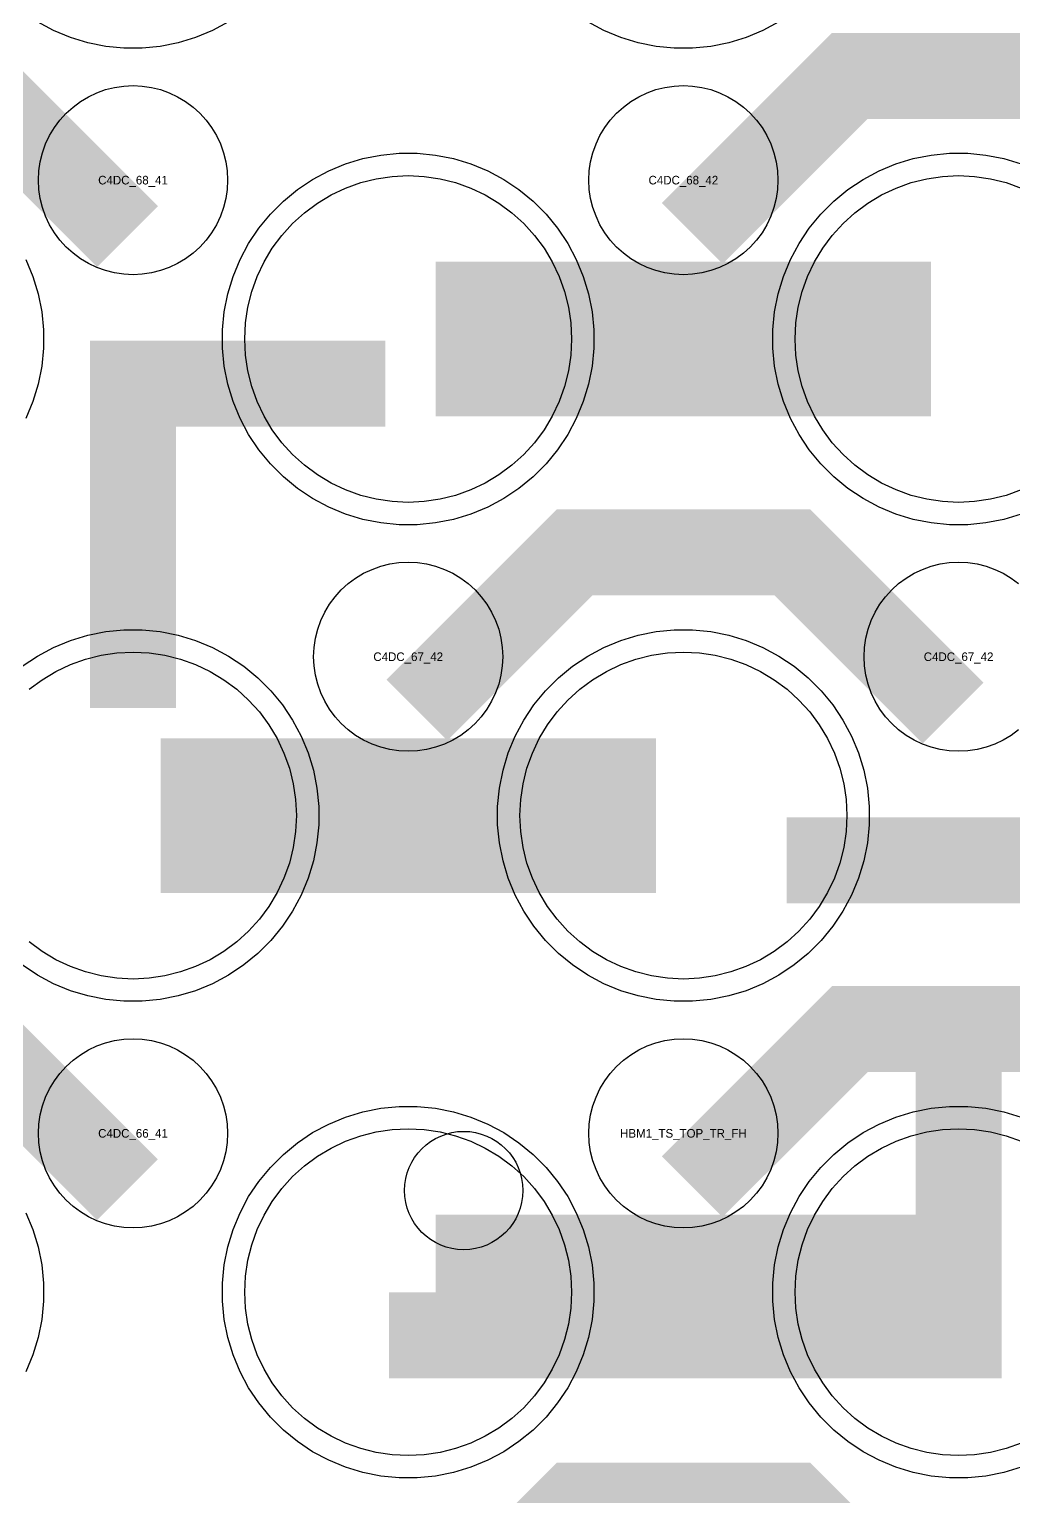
# Model space of a CAD drawing. Extents: x -11880 to 11880, y -14992 to 14992.
# Drawn here: x 1329.9 to 1616, y -5753.8 to -5327.2 of the extents above; entities that cross this region are included whole.
import ezdxf
from ezdxf.enums import TextEntityAlignment as Align

# ---------------------------------------------------------------- set-up
doc = ezdxf.new("R2010")
doc.units = 0
doc.header["$MEASUREMENT"] = 0
for name, color, linetype in [('GDS_775_DT_237', 138, 'CONTINUOUS'), ('RDL1_FS', 34, 'CONTINUOUS'), ('RDL_BS', 160, 'CONTINUOUS')]:
    doc.layers.add(name, color=color, linetype=linetype)

msp = doc.modelspace()

# ---------------------------------------------------------------- linework, layer by layer
at = {"layer": 'RDL1_FS', "color": 241, "true_color": 0xf7abae}
for points in [[(1440, -5464.719), (1435.343, -5464.49), (1430.732, -5463.806), (1426.209, -5462.674), (1421.819, -5461.102), (1417.605, -5459.11), (1413.605, -5456.712), (1409.86, -5453.934), (1406.406, -5450.804), (1403.276, -5447.35), (1400.498, -5443.605), (1398.1, -5439.605), (1396.108, -5435.391), (1394.536, -5431.001), (1393.404, -5426.478), (1392.72, -5421.867), (1392.491, -5417.21), (1392.72, -5412.553), (1393.404, -5407.942), (1394.536, -5403.419), (1396.108, -5399.029), (1398.1, -5394.815), (1400.498, -5390.815), (1403.276, -5387.07), (1406.406, -5383.616), (1409.86, -5380.486), (1413.605, -5377.708), (1417.605, -5375.31), (1421.819, -5373.318), (1426.209, -5371.746), (1430.732, -5370.614), (1435.343, -5369.93), (1440, -5369.701), (1444.657, -5369.93), (1449.268, -5370.614), (1453.791, -5371.746), (1458.181, -5373.318), (1462.395, -5375.31), (1466.395, -5377.708), (1470.14, -5380.486), (1473.594, -5383.616), (1476.724, -5387.07), (1479.502, -5390.815), (1481.9, -5394.815), (1483.892, -5399.029), (1485.464, -5403.419), (1486.596, -5407.942), (1487.28, -5412.553), (1487.509, -5417.21), (1487.28, -5421.867), (1486.596, -5426.478), (1485.464, -5431.001), (1483.892, -5435.391), (1481.9, -5439.605), (1479.502, -5443.605), (1476.724, -5447.35), (1473.594, -5450.804), (1470.14, -5453.934), (1466.395, -5456.712), (1462.395, -5459.11), (1458.181, -5461.102), (1453.791, -5462.674), (1449.268, -5463.806), (1444.657, -5464.49)], [(1520, -5603.279), (1515.343, -5603.05), (1510.732, -5602.366), (1506.209, -5601.234), (1501.819, -5599.662), (1497.605, -5597.67), (1493.605, -5595.272), (1489.86, -5592.494), (1486.406, -5589.364), (1483.276, -5585.91), (1480.498, -5582.165), (1478.1, -5578.165), (1476.108, -5573.951), (1474.536, -5569.561), (1473.404, -5565.038), (1472.72, -5560.427), (1472.491, -5555.77), (1472.72, -5551.113), (1473.404, -5546.502), (1474.536, -5541.979), (1476.108, -5537.589), (1478.1, -5533.375), (1480.498, -5529.375), (1483.276, -5525.63), (1486.406, -5522.176), (1489.86, -5519.046), (1493.605, -5516.268), (1497.605, -5513.87), (1501.819, -5511.878), (1506.209, -5510.306), (1510.732, -5509.174), (1515.343, -5508.49), (1520, -5508.261), (1524.657, -5508.49), (1529.268, -5509.174), (1533.791, -5510.306), (1538.181, -5511.878), (1542.395, -5513.87), (1546.395, -5516.268), (1550.14, -5519.046), (1553.594, -5522.176), (1556.724, -5525.63), (1559.502, -5529.375), (1561.9, -5533.375), (1563.892, -5537.589), (1565.464, -5541.979), (1566.596, -5546.502), (1567.28, -5551.113), (1567.509, -5555.77), (1567.28, -5560.427), (1566.596, -5565.038), (1565.464, -5569.561), (1563.892, -5573.951), (1561.9, -5578.165), (1559.502, -5582.165), (1556.724, -5585.91), (1553.594, -5589.364), (1550.14, -5592.494), (1546.395, -5595.272), (1542.395, -5597.67), (1538.181, -5599.662), (1533.791, -5601.234), (1529.268, -5602.366), (1524.657, -5603.05)]]:
    msp.add_lwpolyline(points, close=True, dxfattribs=at)
for points in [[(1618.181, -5461.102), (1613.791, -5462.674), (1609.268, -5463.806), (1604.657, -5464.49), (1600, -5464.719), (1595.343, -5464.49), (1590.732, -5463.806), (1586.209, -5462.674), (1581.819, -5461.102), (1577.605, -5459.11), (1573.605, -5456.712), (1569.86, -5453.934), (1566.406, -5450.804), (1563.276, -5447.35), (1560.498, -5443.605), (1558.1, -5439.605), (1556.108, -5435.391), (1554.536, -5431.001), (1553.404, -5426.478), (1552.72, -5421.867), (1552.491, -5417.21), (1552.72, -5412.553), (1553.404, -5407.942), (1554.536, -5403.419), (1556.108, -5399.029), (1558.1, -5394.815), (1560.498, -5390.815), (1563.276, -5387.07), (1566.406, -5383.616), (1569.86, -5380.486), (1573.605, -5377.708), (1577.605, -5375.31), (1581.819, -5373.318), (1586.209, -5371.746), (1590.732, -5370.614), (1595.343, -5369.93), (1600, -5369.701), (1604.657, -5369.93), (1609.268, -5370.614), (1613.791, -5371.746), (1618.181, -5373.318)], [(1329.86, -5519.046), (1333.605, -5516.268), (1337.605, -5513.87), (1341.819, -5511.878), (1346.209, -5510.306), (1350.732, -5509.174), (1355.343, -5508.49), (1360, -5508.261), (1364.657, -5508.49), (1369.268, -5509.174), (1373.791, -5510.306), (1378.181, -5511.878), (1382.395, -5513.87), (1386.395, -5516.268), (1390.14, -5519.046), (1393.594, -5522.176), (1396.724, -5525.63), (1399.502, -5529.375), (1401.9, -5533.375), (1403.892, -5537.589), (1405.464, -5541.979), (1406.596, -5546.502), (1407.28, -5551.113), (1407.509, -5555.77), (1407.28, -5560.427), (1406.596, -5565.038), (1405.464, -5569.561), (1403.892, -5573.951), (1401.9, -5578.165), (1399.502, -5582.165), (1396.724, -5585.91), (1393.594, -5589.364), (1390.14, -5592.494), (1386.395, -5595.272), (1382.395, -5597.67), (1378.181, -5599.662), (1373.791, -5601.234), (1369.268, -5602.366), (1364.657, -5603.05), (1360, -5603.279), (1355.343, -5603.05), (1350.732, -5602.366), (1346.209, -5601.234), (1341.819, -5599.662), (1337.605, -5597.67), (1333.605, -5595.272), (1329.86, -5592.494)]]:
    msp.add_lwpolyline(points, dxfattribs=at)
for points in [[(1448.002, -5417.21, 45, 45, 0), (1520.002, -5417.21, 45, 45, 0)], [(1520.002, -5417.21, 45, 45, 0), (1592.002, -5417.21, 45, 45, 0)], [(1368.002, -5555.77, 45, 45, 0), (1440.002, -5555.77, 45, 45, 0)], [(1440.002, -5555.77, 45, 45, 0), (1512.002, -5555.77, 45, 45, 0)]]:
    msp.add_lwpolyline(points, format="xyseb", dxfattribs=at)
at = {"layer": 'RDL1_FS'}
msp.add_lwpolyline([(1440, -5741.844), (1435.343, -5741.615), (1430.732, -5740.931), (1426.209, -5739.799), (1421.819, -5738.227), (1417.605, -5736.235), (1413.605, -5733.837), (1409.86, -5731.059), (1406.406, -5727.929), (1403.276, -5724.475), (1400.498, -5720.73), (1398.1, -5716.73), (1396.108, -5712.516), (1394.536, -5708.126), (1393.404, -5703.603), (1392.72, -5698.992), (1392.491, -5694.335), (1392.72, -5689.678), (1393.404, -5685.067), (1394.536, -5680.544), (1396.108, -5676.154), (1398.1, -5671.94), (1400.498, -5667.94), (1403.276, -5664.195), (1406.406, -5660.741), (1409.86, -5657.611), (1413.605, -5654.833), (1417.605, -5652.435), (1421.819, -5650.443), (1426.209, -5648.871), (1430.732, -5647.739), (1435.343, -5647.055), (1440, -5646.826), (1444.657, -5647.055), (1449.268, -5647.739), (1453.791, -5648.871), (1458.181, -5650.443), (1462.395, -5652.435), (1466.395, -5654.833), (1470.14, -5657.611), (1473.594, -5660.741), (1476.724, -5664.195), (1479.502, -5667.94), (1481.9, -5671.94), (1483.892, -5676.154), (1485.464, -5680.544), (1486.596, -5685.067), (1487.28, -5689.678), (1487.509, -5694.335), (1487.28, -5698.992), (1486.596, -5703.603), (1485.464, -5708.126), (1483.892, -5712.516), (1481.9, -5716.73), (1479.502, -5720.73), (1476.724, -5724.475), (1473.594, -5727.929), (1470.14, -5731.059), (1466.395, -5733.837), (1462.395, -5736.235), (1458.181, -5738.227), (1453.791, -5739.799), (1449.268, -5740.931), (1444.657, -5741.615)], close=True, dxfattribs=at)
msp.add_lwpolyline([(1618.181, -5738.227), (1613.791, -5739.799), (1609.268, -5740.931), (1604.657, -5741.615), (1600, -5741.844), (1595.343, -5741.615), (1590.732, -5740.931), (1586.209, -5739.799), (1581.819, -5738.227), (1577.605, -5736.235), (1573.605, -5733.837), (1569.86, -5731.059), (1566.406, -5727.929), (1563.276, -5724.475), (1560.498, -5720.73), (1558.1, -5716.73), (1556.108, -5712.516), (1554.536, -5708.126), (1553.404, -5703.603), (1552.72, -5698.992), (1552.491, -5694.335), (1552.72, -5689.678), (1553.404, -5685.067), (1554.536, -5680.544), (1556.108, -5676.154), (1558.1, -5671.94), (1560.498, -5667.94), (1563.276, -5664.195), (1566.406, -5660.741), (1569.86, -5657.611), (1573.605, -5654.833), (1577.605, -5652.435), (1581.819, -5650.443), (1586.209, -5648.871), (1590.732, -5647.739), (1595.343, -5647.055), (1600, -5646.826), (1604.657, -5647.055), (1609.268, -5647.739), (1613.791, -5648.871), (1618.181, -5650.443)], dxfattribs=at)
for points in [[(1448.002, -5694.335, 45, 45, 0), (1520.002, -5694.335, 45, 45, 0)], [(1520.002, -5694.335, 45, 45, 0), (1592.002, -5694.335, 45, 45, 0)]]:
    msp.add_lwpolyline(points, format="xyseb", dxfattribs=at)
msp.add_circle((1456.134, -5664.773), 17.2, dxfattribs=at)
at = {"layer": 'RDL_BS'}
for points in [[(1387.777, -5325.028), (1383.115, -5327.52), (1378.205, -5329.551), (1373.165, -5331.082), (1367.938, -5332.128), (1362.644, -5332.645), (1357.356, -5332.645), (1352.062, -5332.128), (1346.835, -5331.082), (1341.795, -5329.551), (1336.885, -5327.52), (1332.223, -5325.028)], [(1547.777, -5325.028), (1543.115, -5327.52), (1538.205, -5329.551), (1533.165, -5331.082), (1527.938, -5332.128), (1522.644, -5332.645), (1517.356, -5332.645), (1512.062, -5332.128), (1506.835, -5331.082), (1501.795, -5329.551), (1496.885, -5327.52), (1492.223, -5325.028)], [(1328.875, -5394.095), (1330.906, -5399.005), (1332.437, -5404.045), (1333.483, -5409.272), (1334, -5414.566), (1334, -5419.854), (1333.483, -5425.148), (1332.437, -5430.375), (1330.906, -5435.415), (1328.875, -5440.325)], [(1617.443, -5530.836), (1615.28, -5532.439), (1612.956, -5533.832), (1610.519, -5534.984), (1607.984, -5535.891), (1605.365, -5536.548), (1602.693, -5536.944), (1600, -5537.076), (1597.307, -5536.944), (1594.635, -5536.548), (1592.016, -5535.891), (1589.481, -5534.984), (1587.044, -5533.832), (1584.72, -5532.439), (1582.557, -5530.836), (1580.558, -5529.024), (1578.746, -5527.025), (1577.143, -5524.862), (1575.75, -5522.538), (1574.598, -5520.101), (1573.691, -5517.566), (1573.034, -5514.947), (1572.638, -5512.275), (1572.506, -5509.582), (1572.638, -5506.889), (1573.034, -5504.217), (1573.691, -5501.598), (1574.598, -5499.063), (1575.75, -5496.626), (1577.143, -5494.302), (1578.746, -5492.139), (1580.558, -5490.14), (1582.557, -5488.328), (1584.72, -5486.725), (1587.044, -5485.332), (1589.481, -5484.18), (1592.016, -5483.273), (1594.635, -5482.616), (1597.307, -5482.22), (1600, -5482.088), (1602.693, -5482.22), (1605.365, -5482.616), (1607.984, -5483.273), (1610.519, -5484.18), (1612.956, -5485.332), (1615.28, -5486.725), (1617.443, -5488.328)], [(1618.205, -5745.241), (1613.165, -5746.772), (1607.938, -5747.818), (1602.644, -5748.335), (1597.356, -5748.335), (1592.062, -5747.818), (1586.835, -5746.772), (1581.795, -5745.241), (1576.885, -5743.21), (1572.223, -5740.718), (1567.809, -5737.771), (1563.708, -5734.409), (1559.926, -5730.627), (1556.564, -5726.526), (1553.617, -5722.112), (1551.125, -5717.45), (1549.094, -5712.54), (1547.563, -5707.5), (1546.517, -5702.273), (1546, -5696.979), (1546, -5691.691), (1546.517, -5686.397), (1547.563, -5681.17), (1549.094, -5676.13), (1551.125, -5671.22), (1553.617, -5666.558), (1556.564, -5662.144), (1559.926, -5658.043), (1563.708, -5654.261), (1567.809, -5650.899), (1572.223, -5647.952), (1576.885, -5645.46), (1581.795, -5643.429), (1586.835, -5641.898), (1592.062, -5640.852), (1597.356, -5640.335), (1602.644, -5640.335), (1607.938, -5640.852), (1613.165, -5641.898), (1618.205, -5643.429)], [(1328.875, -5671.22), (1330.906, -5676.13), (1332.437, -5681.17), (1333.483, -5686.397), (1334, -5691.691), (1334, -5696.979), (1333.483, -5702.273), (1332.437, -5707.5), (1330.906, -5712.54), (1328.875, -5717.45)]]:
    msp.add_lwpolyline(points, dxfattribs=at)
for points in [[(1358.401, -5387.423, 25, 25, 0), (1311.687, -5340.709, 25, 25, 0), (1281.929, -5340.709, 25, 25, 0)], [(1522.562, -5386.524, 25, 25, 0), (1568.377, -5340.709, 25, 25, 0), (1601.93, -5340.709, 25, 25, 0)], [(1678.401, -5387.423, 25, 25, 0), (1631.687, -5340.709, 25, 25, 0), (1601.929, -5340.709, 25, 25, 0)], [(1360, -5448.192, 25, 25, 0), (1360, -5493.812, 25, 25, 0)], [(1442.562, -5525.084, 25, 25, 0), (1488.377, -5479.269, 25, 25, 0), (1521.93, -5479.269, 25, 25, 0)], [(1598.401, -5525.983, 25, 25, 0), (1551.687, -5479.269, 25, 25, 0), (1521.929, -5479.269, 25, 25, 0)], [(1600, -5719.335, 25, 25, 0), (1600, -5605.334, 25, 25, 0)], [(1358.401, -5664.548, 25, 25, 0), (1311.687, -5617.834, 25, 25, 0), (1281.929, -5617.834, 25, 25, 0)], [(1522.562, -5663.649, 25, 25, 0), (1568.377, -5617.834, 25, 25, 0), (1601.93, -5617.834, 25, 25, 0)], [(1678.401, -5664.548, 25, 25, 0), (1631.687, -5617.834, 25, 25, 0), (1601.929, -5617.834, 25, 25, 0)], [(1434.397, -5706.835, 25, 25, 0), (1612.5, -5706.835, 25, 25, 0)], [(1520, -5857.9, 25, 25, 0), (1520, -5743.899, 25, 25, 0)], [(1442.562, -5802.214, 25, 25, 0), (1488.377, -5756.399, 25, 25, 0), (1521.93, -5756.399, 25, 25, 0)], [(1598.401, -5803.113, 25, 25, 0), (1551.687, -5756.399, 25, 25, 0), (1521.929, -5756.399, 25, 25, 0)]]:
    msp.add_lwpolyline(points, format="xyseb", dxfattribs=at)
for points in [[(1360, -5398.516), (1357.307, -5398.384), (1354.635, -5397.988), (1352.016, -5397.331), (1349.481, -5396.424), (1347.044, -5395.272), (1344.72, -5393.879), (1342.557, -5392.276), (1340.558, -5390.464), (1338.746, -5388.465), (1337.143, -5386.302), (1335.75, -5383.978), (1334.598, -5381.541), (1333.691, -5379.006), (1333.034, -5376.387), (1332.638, -5373.715), (1332.506, -5371.022), (1332.638, -5368.329), (1333.034, -5365.657), (1333.691, -5363.038), (1334.598, -5360.503), (1335.75, -5358.066), (1337.143, -5355.742), (1338.746, -5353.579), (1340.558, -5351.58), (1342.557, -5349.768), (1344.72, -5348.165), (1347.044, -5346.772), (1349.481, -5345.62), (1352.016, -5344.713), (1354.635, -5344.056), (1357.307, -5343.66), (1360, -5343.528), (1362.693, -5343.66), (1365.365, -5344.056), (1367.984, -5344.713), (1370.519, -5345.62), (1372.956, -5346.772), (1375.28, -5348.165), (1377.443, -5349.768), (1379.442, -5351.58), (1381.254, -5353.579), (1382.857, -5355.742), (1384.25, -5358.066), (1385.402, -5360.503), (1386.309, -5363.038), (1386.966, -5365.657), (1387.362, -5368.329), (1387.494, -5371.022), (1387.362, -5373.715), (1386.966, -5376.387), (1386.309, -5379.006), (1385.402, -5381.541), (1384.25, -5383.978), (1382.857, -5386.302), (1381.254, -5388.465), (1379.442, -5390.464), (1377.443, -5392.276), (1375.28, -5393.879), (1372.956, -5395.272), (1370.519, -5396.424), (1367.984, -5397.331), (1365.365, -5397.988), (1362.693, -5398.384)], [(1520, -5398.516), (1517.307, -5398.384), (1514.635, -5397.988), (1512.016, -5397.331), (1509.481, -5396.424), (1507.044, -5395.272), (1504.72, -5393.879), (1502.557, -5392.276), (1500.558, -5390.464), (1498.746, -5388.465), (1497.143, -5386.302), (1495.75, -5383.978), (1494.598, -5381.541), (1493.691, -5379.006), (1493.034, -5376.387), (1492.638, -5373.715), (1492.506, -5371.022), (1492.638, -5368.329), (1493.034, -5365.657), (1493.691, -5363.038), (1494.598, -5360.503), (1495.75, -5358.066), (1497.143, -5355.742), (1498.746, -5353.579), (1500.558, -5351.58), (1502.557, -5349.768), (1504.72, -5348.165), (1507.044, -5346.772), (1509.481, -5345.62), (1512.016, -5344.713), (1514.635, -5344.056), (1517.307, -5343.66), (1520, -5343.528), (1522.693, -5343.66), (1525.365, -5344.056), (1527.984, -5344.713), (1530.519, -5345.62), (1532.956, -5346.772), (1535.28, -5348.165), (1537.443, -5349.768), (1539.442, -5351.58), (1541.254, -5353.579), (1542.857, -5355.742), (1544.25, -5358.066), (1545.402, -5360.503), (1546.309, -5363.038), (1546.966, -5365.657), (1547.362, -5368.329), (1547.494, -5371.022), (1547.362, -5373.715), (1546.966, -5376.387), (1546.309, -5379.006), (1545.402, -5381.541), (1544.25, -5383.978), (1542.857, -5386.302), (1541.254, -5388.465), (1539.442, -5390.464), (1537.443, -5392.276), (1535.28, -5393.879), (1532.956, -5395.272), (1530.519, -5396.424), (1527.984, -5397.331), (1525.365, -5397.988), (1522.693, -5398.384)], [(1440, -5537.076), (1437.307, -5536.944), (1434.635, -5536.548), (1432.016, -5535.891), (1429.481, -5534.984), (1427.044, -5533.832), (1424.72, -5532.439), (1422.557, -5530.836), (1420.558, -5529.024), (1418.746, -5527.025), (1417.143, -5524.862), (1415.75, -5522.538), (1414.598, -5520.101), (1413.691, -5517.566), (1413.034, -5514.947), (1412.638, -5512.275), (1412.506, -5509.582), (1412.638, -5506.889), (1413.034, -5504.217), (1413.691, -5501.598), (1414.598, -5499.063), (1415.75, -5496.626), (1417.143, -5494.302), (1418.746, -5492.139), (1420.558, -5490.14), (1422.557, -5488.328), (1424.72, -5486.725), (1427.044, -5485.332), (1429.481, -5484.18), (1432.016, -5483.273), (1434.635, -5482.616), (1437.307, -5482.22), (1440, -5482.088), (1442.693, -5482.22), (1445.365, -5482.616), (1447.984, -5483.273), (1450.519, -5484.18), (1452.956, -5485.332), (1455.28, -5486.725), (1457.443, -5488.328), (1459.442, -5490.14), (1461.254, -5492.139), (1462.857, -5494.302), (1464.25, -5496.626), (1465.402, -5499.063), (1466.309, -5501.598), (1466.966, -5504.217), (1467.362, -5506.889), (1467.494, -5509.582), (1467.362, -5512.275), (1466.966, -5514.947), (1466.309, -5517.566), (1465.402, -5520.101), (1464.25, -5522.538), (1462.857, -5524.862), (1461.254, -5527.025), (1459.442, -5529.024), (1457.443, -5530.836), (1455.28, -5532.439), (1452.956, -5533.832), (1450.519, -5534.984), (1447.984, -5535.891), (1445.365, -5536.548), (1442.693, -5536.944)], [(1360, -5675.641), (1357.307, -5675.509), (1354.635, -5675.113), (1352.016, -5674.456), (1349.481, -5673.549), (1347.044, -5672.397), (1344.72, -5671.004), (1342.557, -5669.401), (1340.558, -5667.589), (1338.746, -5665.59), (1337.143, -5663.427), (1335.75, -5661.103), (1334.598, -5658.666), (1333.691, -5656.131), (1333.034, -5653.512), (1332.638, -5650.84), (1332.506, -5648.147), (1332.638, -5645.454), (1333.034, -5642.782), (1333.691, -5640.163), (1334.598, -5637.628), (1335.75, -5635.191), (1337.143, -5632.867), (1338.746, -5630.704), (1340.558, -5628.705), (1342.557, -5626.893), (1344.72, -5625.29), (1347.044, -5623.897), (1349.481, -5622.745), (1352.016, -5621.838), (1354.635, -5621.181), (1357.307, -5620.785), (1360, -5620.653), (1362.693, -5620.785), (1365.365, -5621.181), (1367.984, -5621.838), (1370.519, -5622.745), (1372.956, -5623.897), (1375.28, -5625.29), (1377.443, -5626.893), (1379.442, -5628.705), (1381.254, -5630.704), (1382.857, -5632.867), (1384.25, -5635.191), (1385.402, -5637.628), (1386.309, -5640.163), (1386.966, -5642.782), (1387.362, -5645.454), (1387.494, -5648.147), (1387.362, -5650.84), (1386.966, -5653.512), (1386.309, -5656.131), (1385.402, -5658.666), (1384.25, -5661.103), (1382.857, -5663.427), (1381.254, -5665.59), (1379.442, -5667.589), (1377.443, -5669.401), (1375.28, -5671.004), (1372.956, -5672.397), (1370.519, -5673.549), (1367.984, -5674.456), (1365.365, -5675.113), (1362.693, -5675.509)], [(1520, -5675.641), (1517.307, -5675.509), (1514.635, -5675.113), (1512.016, -5674.456), (1509.481, -5673.549), (1507.044, -5672.397), (1504.72, -5671.004), (1502.557, -5669.401), (1500.558, -5667.589), (1498.746, -5665.59), (1497.143, -5663.427), (1495.75, -5661.103), (1494.598, -5658.666), (1493.691, -5656.131), (1493.034, -5653.512), (1492.638, -5650.84), (1492.506, -5648.147), (1492.638, -5645.454), (1493.034, -5642.782), (1493.691, -5640.163), (1494.598, -5637.628), (1495.75, -5635.191), (1497.143, -5632.867), (1498.746, -5630.704), (1500.558, -5628.705), (1502.557, -5626.893), (1504.72, -5625.29), (1507.044, -5623.897), (1509.481, -5622.745), (1512.016, -5621.838), (1514.635, -5621.181), (1517.307, -5620.785), (1520, -5620.653), (1522.693, -5620.785), (1525.365, -5621.181), (1527.984, -5621.838), (1530.519, -5622.745), (1532.956, -5623.897), (1535.28, -5625.29), (1537.443, -5626.893), (1539.442, -5628.705), (1541.254, -5630.704), (1542.857, -5632.867), (1544.25, -5635.191), (1545.402, -5637.628), (1546.309, -5640.163), (1546.966, -5642.782), (1547.362, -5645.454), (1547.494, -5648.147), (1547.362, -5650.84), (1546.966, -5653.512), (1546.309, -5656.131), (1545.402, -5658.666), (1544.25, -5661.103), (1542.857, -5663.427), (1541.254, -5665.59), (1539.442, -5667.589), (1537.443, -5669.401), (1535.28, -5671.004), (1532.956, -5672.397), (1530.519, -5673.549), (1527.984, -5674.456), (1525.365, -5675.113), (1522.693, -5675.509)], [(1437.356, -5748.335), (1432.062, -5747.818), (1426.835, -5746.772), (1421.795, -5745.241), (1416.885, -5743.21), (1412.223, -5740.718), (1407.809, -5737.771), (1403.708, -5734.409), (1399.926, -5730.627), (1396.564, -5726.526), (1393.617, -5722.112), (1391.125, -5717.45), (1389.094, -5712.54), (1387.563, -5707.5), (1386.517, -5702.273), (1386, -5696.979), (1386, -5691.691), (1386.517, -5686.397), (1387.563, -5681.17), (1389.094, -5676.13), (1391.125, -5671.22), (1393.617, -5666.558), (1396.564, -5662.144), (1399.926, -5658.043), (1403.708, -5654.261), (1407.809, -5650.899), (1412.223, -5647.952), (1416.885, -5645.46), (1421.795, -5643.429), (1426.835, -5641.898), (1432.062, -5640.852), (1437.356, -5640.335), (1442.644, -5640.335), (1447.938, -5640.852), (1453.165, -5641.898), (1458.205, -5643.429), (1463.115, -5645.46), (1467.777, -5647.952), (1472.191, -5650.899), (1476.292, -5654.261), (1480.074, -5658.043), (1483.436, -5662.144), (1486.383, -5666.558), (1488.875, -5671.22), (1490.906, -5676.13), (1492.437, -5681.17), (1493.483, -5686.397), (1494, -5691.691), (1494, -5696.979), (1493.483, -5702.273), (1492.437, -5707.5), (1490.906, -5712.54), (1488.875, -5717.45), (1486.383, -5722.112), (1483.436, -5726.526), (1480.074, -5730.627), (1476.292, -5734.409), (1472.191, -5737.771), (1467.777, -5740.718), (1463.115, -5743.21), (1458.205, -5745.241), (1453.165, -5746.772), (1447.938, -5747.818), (1442.644, -5748.335)]]:
    msp.add_lwpolyline(points, close=True, dxfattribs=at)
at = {"layer": 'RDL_BS', "color": 241, "true_color": 0xf7abae}
for points in [[(1437.356, -5471.21), (1432.062, -5470.693), (1426.835, -5469.647), (1421.795, -5468.116), (1416.885, -5466.085), (1412.223, -5463.593), (1407.809, -5460.646), (1403.708, -5457.284), (1399.926, -5453.502), (1396.564, -5449.401), (1393.617, -5444.987), (1391.125, -5440.325), (1389.094, -5435.415), (1387.563, -5430.375), (1386.517, -5425.148), (1386, -5419.854), (1386, -5414.566), (1386.517, -5409.272), (1387.563, -5404.045), (1389.094, -5399.005), (1391.125, -5394.095), (1393.617, -5389.433), (1396.564, -5385.019), (1399.926, -5380.918), (1403.708, -5377.136), (1407.809, -5373.774), (1412.223, -5370.827), (1416.885, -5368.335), (1421.795, -5366.304), (1426.835, -5364.773), (1432.062, -5363.727), (1437.356, -5363.21), (1442.644, -5363.21), (1447.938, -5363.727), (1453.165, -5364.773), (1458.205, -5366.304), (1463.115, -5368.335), (1467.777, -5370.827), (1472.191, -5373.774), (1476.292, -5377.136), (1480.074, -5380.918), (1483.436, -5385.019), (1486.383, -5389.433), (1488.875, -5394.095), (1490.906, -5399.005), (1492.437, -5404.045), (1493.483, -5409.272), (1494, -5414.566), (1494, -5419.854), (1493.483, -5425.148), (1492.437, -5430.375), (1490.906, -5435.415), (1488.875, -5440.325), (1486.383, -5444.987), (1483.436, -5449.401), (1480.074, -5453.502), (1476.292, -5457.284), (1472.191, -5460.646), (1467.777, -5463.593), (1463.115, -5466.085), (1458.205, -5468.116), (1453.165, -5469.647), (1447.938, -5470.693), (1442.644, -5471.21)], [(1517.356, -5609.77), (1512.062, -5609.253), (1506.835, -5608.207), (1501.795, -5606.676), (1496.885, -5604.645), (1492.223, -5602.153), (1487.809, -5599.206), (1483.708, -5595.844), (1479.926, -5592.062), (1476.564, -5587.961), (1473.617, -5583.547), (1471.125, -5578.885), (1469.094, -5573.975), (1467.563, -5568.935), (1466.517, -5563.708), (1466, -5558.414), (1466, -5553.126), (1466.517, -5547.832), (1467.563, -5542.605), (1469.094, -5537.565), (1471.125, -5532.655), (1473.617, -5527.993), (1476.564, -5523.579), (1479.926, -5519.478), (1483.708, -5515.696), (1487.809, -5512.334), (1492.223, -5509.387), (1496.885, -5506.895), (1501.795, -5504.864), (1506.835, -5503.333), (1512.062, -5502.287), (1517.356, -5501.77), (1522.644, -5501.77), (1527.938, -5502.287), (1533.165, -5503.333), (1538.205, -5504.864), (1543.115, -5506.895), (1547.777, -5509.387), (1552.191, -5512.334), (1556.292, -5515.696), (1560.074, -5519.478), (1563.436, -5523.579), (1566.383, -5527.993), (1568.875, -5532.655), (1570.906, -5537.565), (1572.437, -5542.605), (1573.483, -5547.832), (1574, -5553.126), (1574, -5558.414), (1573.483, -5563.708), (1572.437, -5568.935), (1570.906, -5573.975), (1568.875, -5578.885), (1566.383, -5583.547), (1563.436, -5587.961), (1560.074, -5592.062), (1556.292, -5595.844), (1552.191, -5599.206), (1547.777, -5602.153), (1543.115, -5604.645), (1538.205, -5606.676), (1533.165, -5608.207), (1527.938, -5609.253), (1522.644, -5609.77)]]:
    msp.add_lwpolyline(points, close=True, dxfattribs=at)
for points in [[(1618.205, -5468.116), (1613.165, -5469.647), (1607.938, -5470.693), (1602.644, -5471.21), (1597.356, -5471.21), (1592.062, -5470.693), (1586.835, -5469.647), (1581.795, -5468.116), (1576.885, -5466.085), (1572.223, -5463.593), (1567.809, -5460.646), (1563.708, -5457.284), (1559.926, -5453.502), (1556.564, -5449.401), (1553.617, -5444.987), (1551.125, -5440.325), (1549.094, -5435.415), (1547.563, -5430.375), (1546.517, -5425.148), (1546, -5419.854), (1546, -5414.566), (1546.517, -5409.272), (1547.563, -5404.045), (1549.094, -5399.005), (1551.125, -5394.095), (1553.617, -5389.433), (1556.564, -5385.019), (1559.926, -5380.918), (1563.708, -5377.136), (1567.809, -5373.774), (1572.223, -5370.827), (1576.885, -5368.335), (1581.795, -5366.304), (1586.835, -5364.773), (1592.062, -5363.727), (1597.356, -5363.21), (1602.644, -5363.21), (1607.938, -5363.727), (1613.165, -5364.773), (1618.205, -5366.304)], [(1327.809, -5512.334), (1332.223, -5509.387), (1336.885, -5506.895), (1341.795, -5504.864), (1346.835, -5503.333), (1352.062, -5502.287), (1357.356, -5501.77), (1362.644, -5501.77), (1367.938, -5502.287), (1373.165, -5503.333), (1378.205, -5504.864), (1383.115, -5506.895), (1387.777, -5509.387), (1392.191, -5512.334), (1396.292, -5515.696), (1400.074, -5519.478), (1403.436, -5523.579), (1406.383, -5527.993), (1408.875, -5532.655), (1410.906, -5537.565), (1412.437, -5542.605), (1413.483, -5547.832), (1414, -5553.126), (1414, -5558.414), (1413.483, -5563.708), (1412.437, -5568.935), (1410.906, -5573.975), (1408.875, -5578.885), (1406.383, -5583.547), (1403.436, -5587.961), (1400.074, -5592.062), (1396.292, -5595.844), (1392.191, -5599.206), (1387.777, -5602.153), (1383.115, -5604.645), (1378.205, -5606.676), (1373.165, -5608.207), (1367.938, -5609.253), (1362.644, -5609.77), (1357.356, -5609.77), (1352.062, -5609.253), (1346.835, -5608.207), (1341.795, -5606.676), (1336.885, -5604.645), (1332.223, -5602.153), (1327.809, -5599.206)]]:
    msp.add_lwpolyline(points, dxfattribs=at)
for points in [[(1360, -5524.5, 25, 25, 0), (1360, -5417.723, 25, 25, 0)], [(1347.5, -5430.223, 25, 25, 0), (1433.333, -5430.223, 25, 25, 0)], [(1387.056, -5430.223, 25, 25, 0), (1428.26, -5430.223, 25, 25, 0)], [(1550.016, -5568.783, 25, 25, 0), (1659.281, -5568.783, 25, 25, 0)]]:
    msp.add_lwpolyline(points, format="xyseb", dxfattribs=at)

# ---------------------------------------------------------------- texts
at = {"layer": 'GDS_775_DT_237'}
for s, p in [('C4DC_68_41', (1360, -5371.022)), ('C4DC_68_41', (1360, -5371.022)), ('C4DC_68_42', (1520, -5371.022)), ('C4DC_68_42', (1520, -5371.022)), ('C4DC_67_42', (1440, -5509.582)), ('C4DC_67_42', (1440, -5509.582)), ('C4DC_67_42', (1600, -5509.582)), ('C4DC_67_42', (1600, -5509.582)), ('C4DC_66_41', (1360, -5648.147)), ('C4DC_66_41', (1360, -5648.147)), ('HBM1_TS_TOP_TR_FH', (1520, -5648.147)), ('HBM1_TS_TOP_TR_FH', (1520, -5648.147))]:
    msp.add_text(s, height=2.5, dxfattribs=at).set_placement(p, align=Align.MIDDLE_CENTER)

doc.saveas('drawing.dxf')
